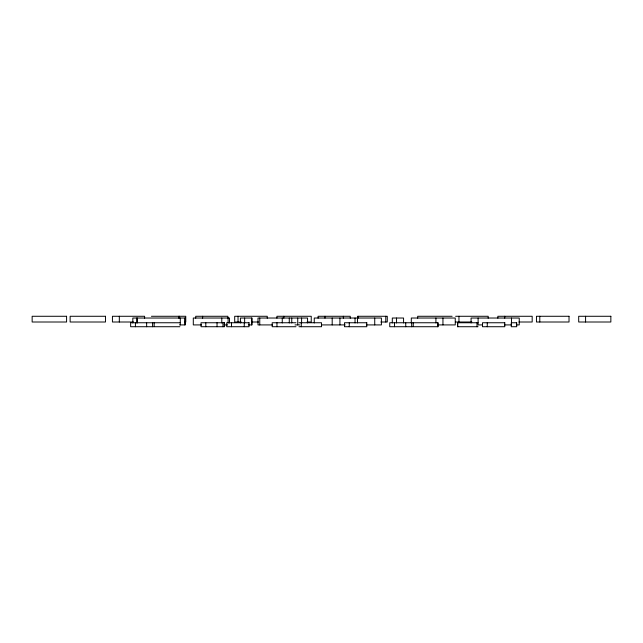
<?xml version="1.0" encoding="UTF-8"?>
<svg xmlns="http://www.w3.org/2000/svg" width="643" height="643" viewBox="0 0 643 643"><rect width="100%" height="100%" fill="white"/><g stroke="black" fill="none" stroke-linecap="round" stroke-linejoin="round"><path stroke-width="0.96" d="M151.443 316.276L185.763 316.276L185.763 322.006L184.629 322.006M452.109 316.276L417.685 316.276L417.685 318.189M455.63 316.276L488.19 316.276L488.19 318.189M133.64 322.006L112.437 322.006L112.437 316.276L144.595 316.276L144.595 318.189M241.197 322.006L234.695 322.006L234.695 316.276L267.255 316.276L267.255 318.189M251.405 322.006L258.566 322.006M307.065 322.006L311.244 322.006L311.244 316.276L276.924 316.276L276.924 318.189M380.841 322.006L387.279 322.006L387.279 316.276L357.685 316.276L357.685 318.189M455.63 322.006L471.866 322.006M518.933 322.006L532.179 322.006L532.179 316.276L497.859 316.276L497.859 318.189M154.537 322.754L179.887 322.754M295.989 322.754L272.19 322.754L272.19 326.724L295.989 326.724M298.955 322.754L321.532 322.754L321.532 326.724L298.955 326.724M413.69 322.754L438.196 322.754L438.196 326.724L413.69 326.724M478.038 322.754L457.519 322.754L457.519 326.724L478.038 326.724M179.526 324.916L185.208 324.916L185.208 318.028L132.82 318.028L132.82 322.947M201.605 324.916L193.302 324.916L193.302 318.028L229.519 318.028L229.519 322.947M223.788 324.916L227.622 324.916M248.327 324.916L252.016 324.916L252.016 318.028L240.418 318.028L240.418 322.947M272.568 324.916L257.996 324.916L257.996 318.028L307.571 318.028L307.571 322.947M295.024 324.916L299.742 324.916M321.604 324.916L345.243 324.916M366.381 324.916L381.412 324.916L381.412 318.028L314.258 318.028L314.258 322.947M437.923 324.916L455.252 324.916L455.252 318.028L411.303 318.028L411.303 322.947M481.888 324.916L478.111 324.916L478.111 318.028M504.514 324.916L511.603 324.916M516.345 324.916L519.247 324.916L519.247 318.028L471.078 318.028L471.078 322.947M154.537 326.724L179.887 326.724M585.58 316.276L585.58 322.006M539.79 316.276L539.79 322.006M511.506 318.028L511.506 322.947M504.739 316.276L504.739 318.189M487.257 322.754L487.257 326.724M477.002 322.754L477.002 326.724M458.957 316.276L458.957 322.006M457.776 322.754L457.776 326.724M442.947 318.028L442.947 324.916M437.666 322.754L437.666 326.724M435.914 318.028L435.914 322.947M411.681 322.754L411.681 326.724M405.741 322.754L405.741 326.724M403.563 322.947L403.563 318.028L392.31 318.028L392.31 322.947M396.53 318.028L396.53 322.947M394.521 322.754L394.521 326.724M385.776 316.276L385.776 322.006M374.732 318.028L374.732 324.916M358.055 316.276L358.055 318.189M357.5 318.028L357.5 322.947M355.04 318.028L355.04 322.947M350.25 318.189L350.25 316.276L318.092 316.276L318.092 318.189M349.262 322.754L349.262 326.724M343.37 316.276L343.37 318.189M339.922 318.028L339.922 324.916M332.19 318.028L332.19 324.916M324.98 316.276L324.98 318.189M301.599 318.028L301.599 322.947M301.27 322.754L301.27 326.724M297.725 318.028L297.725 324.916M291.753 318.028L291.753 322.947M289.286 318.028L289.286 322.947M283.812 316.276L283.812 318.189M282.261 318.028L282.261 322.947M276.964 322.754L276.964 326.724M259.756 318.028L259.756 324.916M251.67 318.028L251.67 324.916M244.637 318.028L244.637 322.947M244.26 322.754L244.26 326.724M238.031 316.276L238.031 322.006M231.512 322.754L231.512 326.724M228.112 318.028L228.112 322.947M227.879 318.189L227.879 316.276L195.721 316.276L195.721 318.189M222.976 322.754L222.976 326.724M221.779 318.028L221.779 322.947M217.037 322.754L217.037 326.724M205.808 322.754L205.808 326.724M202.609 316.276L202.609 318.189M184.862 318.028L184.862 324.916M180.289 318.028L180.289 324.916M179.276 316.276L179.276 318.189M178.875 316.276L178.875 318.189M152.584 322.754L152.584 326.724M146.644 322.754L146.644 326.724M137.393 318.028L137.393 322.947M136.686 318.028L136.686 322.947M135.416 322.754L135.416 326.724M119.325 316.276L119.325 322.006M66.583 316.276L32.15 316.276L32.15 322.006L66.583 322.006L66.583 316.276M105.476 316.276L70.135 316.276L70.135 322.006L105.476 322.006L105.476 316.276M569.023 316.276L536.463 316.276L536.463 322.006L569.023 322.006L569.023 316.276M610.85 316.276L578.692 316.276L578.692 322.006L610.85 322.006L610.85 316.276M154.159 322.754L130.642 322.754L130.642 326.724L154.159 326.724L154.159 322.754M224.552 322.754L201.034 322.754L201.034 326.724L224.552 326.724L224.552 322.754M249.034 322.754L226.738 322.754L226.738 326.724L249.034 326.724L249.034 322.754M366.783 322.754L344.487 322.754L344.487 326.724L366.783 326.724L366.783 322.754M413.256 322.754L389.746 322.754L389.746 326.724L413.256 326.724L413.256 322.754M504.779 322.754L482.483 322.754L482.483 326.724L504.779 326.724L504.779 322.754M516.691 322.754L511.257 322.754L511.257 326.724L516.691 326.724L516.691 322.754"/></g></svg>
